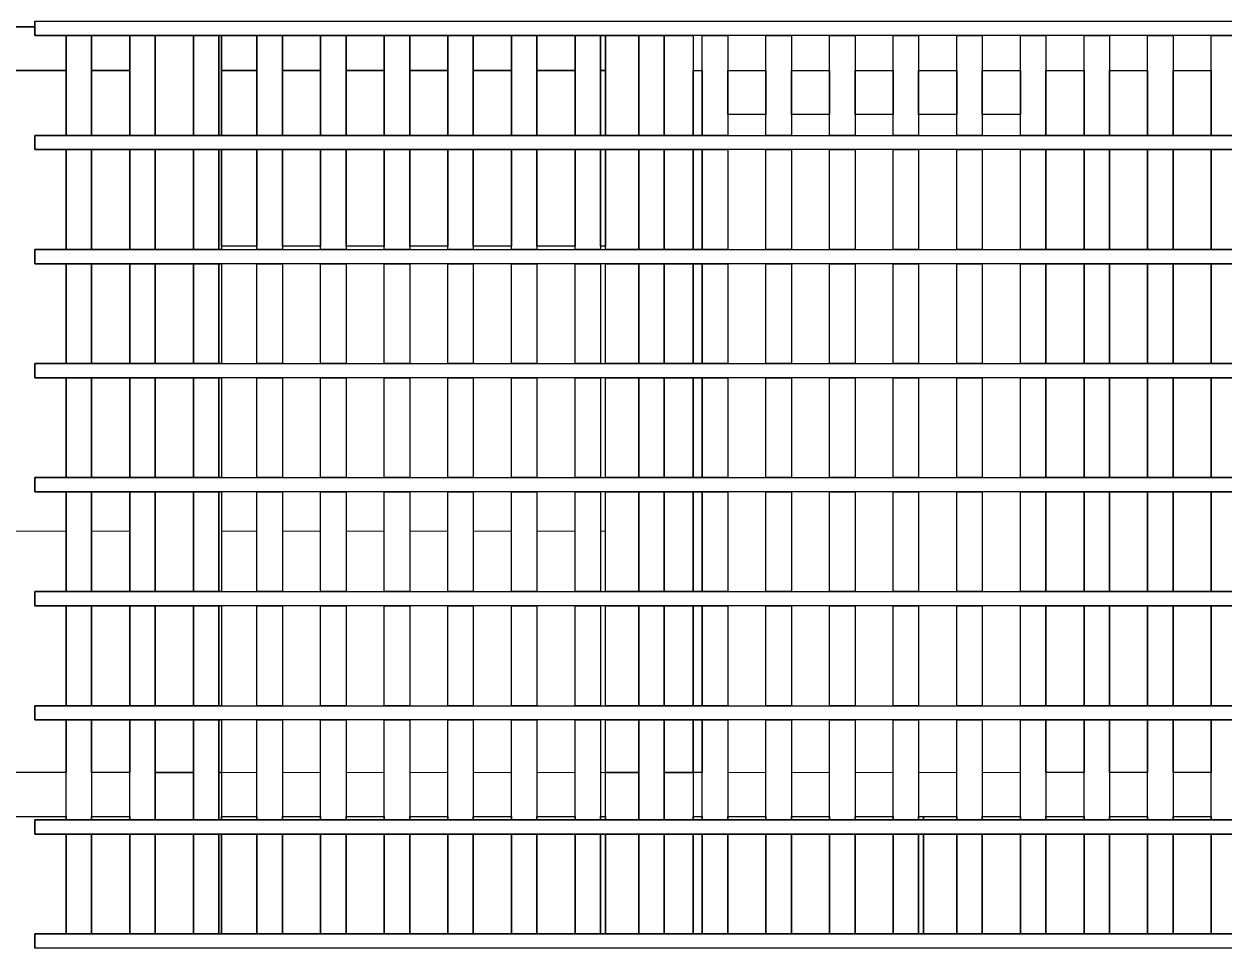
# Model space of a CAD drawing. Header units: millimetres. Extents: x -3142 to 174850, y -55234 to 83000.
# Drawn here: x 129250 to 134720, y -19518 to -15338 of the extents above; entities that cross this region are included whole.
import ezdxf

# ---------------------------------------------------------------- set-up
doc = ezdxf.new("R2010")
doc.units = ezdxf.units.MM
for name, color, linetype, lineweight in [('E-ELEV', 7, 'Continuous', 25), ('E-ELEV-FINE', 8, 'Continuous', 13), ('E-GLAS', 4, 'Continuous', 13)]:
    doc.layers.add(name, color=color, linetype=linetype, lineweight=lineweight)

msp = doc.modelspace()

# ---------------------------------------------------------------- linework, layer by layer
at = {"layer": 'E-ELEV'}
for points in [[(129300, -15350), (129300, -15390), (129442, -15390), (129442, -15550), (129000, -15550), (129000, -15500), (129000, -15350), (129100, -15350), (129300, -15350)], [(129300, -15325), (129300, -15350), (129100, -15350)], [(129300, -15390), (129300, -15325), (140000, -15325), (140000, -15390), (129300, -15390)], [(129558, -15845), (129442, -15845), (129442, -15390), (129558, -15390), (129558, -15845)], [(129558, -15550), (129558, -15390), (129732, -15390), (129732, -15550), (129558, -15550)], [(129848, -15845), (129732, -15845), (129732, -15390), (129848, -15390), (129848, -15845)], [(130022, -15390), (130022, -15845), (129848, -15845), (129848, -15390), (130022, -15390)], [(130138, -15845), (130022, -15845), (130022, -15390), (130138, -15390), (130138, -15845)], [(130150, -15845), (130138, -15845), (130138, -15390), (130150, -15390), (130150, -15845)], [(130150, -15550), (130150, -15390), (130312, -15390), (130312, -15550), (130150, -15550)], [(130428, -15845), (130312, -15845), (130312, -15390), (130428, -15390), (130428, -15845)], [(130428, -15550), (130428, -15390), (130602, -15390), (130602, -15550), (130428, -15550)], [(130718, -15845), (130602, -15845), (130602, -15390), (130718, -15390), (130718, -15845)], [(130718, -15550), (130718, -15390), (130892, -15390), (130892, -15550), (130718, -15550)], [(131008, -15845), (130892, -15845), (130892, -15390), (131008, -15390), (131008, -15845)], [(131008, -15550), (131008, -15390), (131182, -15390), (131182, -15550), (131008, -15550)], [(131298, -15845), (131182, -15845), (131182, -15390), (131298, -15390), (131298, -15845)], [(131298, -15550), (131298, -15390), (131472, -15390), (131472, -15550), (131298, -15550)], [(131588, -15845), (131472, -15845), (131472, -15390), (131588, -15390), (131588, -15845)], [(131588, -15550), (131588, -15390), (131762, -15390), (131762, -15550), (131588, -15550)], [(131878, -15845), (131762, -15845), (131762, -15390), (131878, -15390), (131878, -15845)], [(131878, -15550), (131878, -15390), (131900, -15390), (131900, -15550), (131878, -15550)], [(131900, -15390), (132052, -15390), (132052, -15845), (131900, -15845), (131900, -15390)], [(132168, -15845), (132052, -15845), (132052, -15390), (132168, -15390), (132168, -15845)], [(132300, -15845), (132168, -15845), (132168, -15390), (132300, -15390), (132300, -15845)], [(132458, -15845), (132342, -15845), (132342, -15390), (132458, -15390), (132458, -15845)], [(132748, -15845), (132632, -15845), (132632, -15390), (132748, -15390), (132748, -15845)], [(133038, -15845), (132922, -15845), (132922, -15390), (133038, -15390), (133038, -15845)], [(133328, -15845), (133212, -15845), (133212, -15390), (133328, -15390), (133328, -15845)], [(133618, -15845), (133502, -15845), (133502, -15390), (133618, -15390), (133618, -15845)], [(133908, -15845), (133792, -15845), (133792, -15390), (133908, -15390), (133908, -15845)], [(134198, -15845), (134082, -15845), (134082, -15390), (134198, -15390), (134198, -15845)], [(134488, -15845), (134372, -15845), (134372, -15390), (134488, -15390), (134488, -15845)], [(134778, -15845), (134662, -15845), (134662, -15390), (134778, -15390), (134778, -15845)], [(129000, -15550), (129442, -15550)], [(129442, -15550), (129442, -15845), (129300, -15845), (129300, -15910), (129442, -15910), (129442, -16365), (129300, -16365), (129300, -16430), (129442, -16430), (129442, -16885), (129300, -16885), (129300, -16950), (129442, -16950), (129442, -17405), (129300, -17405), (129300, -17470), (129442, -17470), (129442, -17925), (129300, -17925), (129300, -17990), (129442, -17990), (129442, -18445), (129300, -18445), (129300, -18510), (129442, -18510), (129442, -18750), (129100, -18750)], [(129732, -15550), (129732, -15845), (129558, -15845), (129558, -15550), (129732, -15550)], [(130312, -15550), (130312, -15845), (130150, -15845), (130150, -15550), (130312, -15550)], [(130602, -15550), (130602, -15845), (130428, -15845), (130428, -15550), (130602, -15550)], [(130892, -15550), (130892, -15845), (130718, -15845), (130718, -15550), (130892, -15550)], [(131182, -15550), (131182, -15845), (131008, -15845), (131008, -15550), (131182, -15550)], [(131472, -15550), (131472, -15845), (131298, -15845), (131298, -15550), (131472, -15550)], [(131762, -15550), (131762, -15845), (131588, -15845), (131588, -15550), (131762, -15550)], [(131900, -15550), (131900, -15845), (131878, -15845), (131878, -15550), (131900, -15550)], [(132342, -15550), (132342, -15845), (132300, -15845), (132300, -15550), (132342, -15550)], [(132632, -15550), (132632, -15750), (132458, -15750), (132458, -15550), (132632, -15550)], [(132922, -15550), (132922, -15750), (132748, -15750), (132748, -15550), (132922, -15550)], [(133212, -15550), (133212, -15750), (133038, -15750), (133038, -15550), (133212, -15550)], [(133502, -15550), (133502, -15750), (133328, -15750), (133328, -15550), (133502, -15550)], [(133792, -15550), (133792, -15750), (133618, -15750), (133618, -15550), (133792, -15550)], [(134082, -15550), (134082, -15845), (133908, -15845), (133908, -15550), (134082, -15550)], [(134372, -15550), (134372, -15845), (134198, -15845), (134198, -15550), (134372, -15550)], [(134662, -15550), (134662, -15845), (134488, -15845), (134488, -15550), (134662, -15550)], [(129300, -15910), (129300, -15845), (140000, -15845), (140000, -15910), (129300, -15910)], [(129558, -16365), (129442, -16365), (129442, -15910), (129558, -15910), (129558, -16365)], [(129558, -16365), (129558, -15910), (129732, -15910), (129732, -16365), (129558, -16365)], [(129848, -16365), (129732, -16365), (129732, -15910), (129848, -15910), (129848, -16365)], [(130022, -15910), (130022, -16365), (129848, -16365), (129848, -15910), (130022, -15910)], [(130138, -16365), (130022, -16365), (130022, -15910), (130138, -15910), (130138, -16365)], [(130150, -16365), (130138, -16365), (130138, -15910), (130150, -15910), (130150, -16365)], [(130150, -16350), (130150, -15910), (130312, -15910), (130312, -16350), (130150, -16350)], [(130428, -16365), (130312, -16365), (130312, -15910), (130428, -15910), (130428, -16365)], [(130428, -16350), (130428, -15910), (130602, -15910), (130602, -16350), (130428, -16350)], [(130718, -16365), (130602, -16365), (130602, -15910), (130718, -15910), (130718, -16365)], [(130718, -16350), (130718, -15910), (130892, -15910), (130892, -16350), (130718, -16350)], [(131008, -16365), (130892, -16365), (130892, -15910), (131008, -15910), (131008, -16365)], [(131008, -16350), (131008, -15910), (131182, -15910), (131182, -16350), (131008, -16350)], [(131298, -16365), (131182, -16365), (131182, -15910), (131298, -15910), (131298, -16365)], [(131298, -16350), (131298, -15910), (131472, -15910), (131472, -16350), (131298, -16350)], [(131588, -16365), (131472, -16365), (131472, -15910), (131588, -15910), (131588, -16365)], [(131588, -16350), (131588, -15910), (131762, -15910), (131762, -16350), (131588, -16350)], [(131878, -16365), (131762, -16365), (131762, -15910), (131878, -15910), (131878, -16365)], [(131878, -16350), (131878, -15910), (131900, -15910), (131900, -16350), (131878, -16350)], [(131900, -15910), (132052, -15910), (132052, -16365), (131900, -16365), (131900, -15910)], [(132168, -16365), (132052, -16365), (132052, -15910), (132168, -15910), (132168, -16365)], [(132300, -16365), (132168, -16365), (132168, -15910), (132300, -15910), (132300, -16365)], [(132342, -16365), (132300, -16365), (132300, -15910), (132342, -15910), (132342, -16365)], [(132458, -16365), (132342, -16365), (132342, -15910), (132458, -15910), (132458, -16365)], [(132748, -16365), (132632, -16365), (132632, -15910), (132748, -15910), (132748, -16365)], [(133038, -16365), (132922, -16365), (132922, -15910), (133038, -15910), (133038, -16365)], [(133328, -16365), (133212, -16365), (133212, -15910), (133328, -15910), (133328, -16365)], [(133618, -16365), (133502, -16365), (133502, -15910), (133618, -15910), (133618, -16365)], [(133908, -16365), (133792, -16365), (133792, -15910), (133908, -15910), (133908, -16365)], [(134082, -16365), (133908, -16365), (133908, -15910), (134082, -15910), (134082, -16365)], [(134198, -16365), (134082, -16365), (134082, -15910), (134198, -15910), (134198, -16365)], [(134198, -16365), (134198, -15910), (134372, -15910), (134372, -16365), (134198, -16365)], [(134488, -16365), (134372, -16365), (134372, -15910), (134488, -15910), (134488, -16365)], [(134662, -16365), (134488, -16365), (134488, -15910), (134662, -15910), (134662, -16365)], [(134778, -16365), (134662, -16365), (134662, -15910), (134778, -15910), (134778, -16365)], [(129300, -16430), (129300, -16365), (140000, -16365), (140000, -16430), (129300, -16430)], [(129558, -16885), (129442, -16885), (129442, -16430), (129558, -16430), (129558, -16885)], [(129558, -16885), (129558, -16430), (129732, -16430), (129732, -16885), (129558, -16885)], [(129848, -16885), (129732, -16885), (129732, -16430), (129848, -16430), (129848, -16885)], [(130022, -16430), (130022, -16885), (129848, -16885), (129848, -16430), (130022, -16430)], [(130138, -16885), (130022, -16885), (130022, -16430), (130138, -16430), (130138, -16885)], [(130150, -16885), (130138, -16885), (130138, -16430), (130150, -16430), (130150, -16885)], [(130428, -16885), (130312, -16885), (130312, -16430), (130428, -16430), (130428, -16885)], [(130718, -16885), (130602, -16885), (130602, -16430), (130718, -16430), (130718, -16885)], [(131008, -16885), (130892, -16885), (130892, -16430), (131008, -16430), (131008, -16885)], [(131298, -16885), (131182, -16885), (131182, -16430), (131298, -16430), (131298, -16885)], [(131588, -16885), (131472, -16885), (131472, -16430), (131588, -16430), (131588, -16885)], [(131878, -16885), (131762, -16885), (131762, -16430), (131878, -16430), (131878, -16885)], [(131900, -16430), (132052, -16430), (132052, -16885), (131900, -16885), (131900, -16430)], [(132168, -16885), (132052, -16885), (132052, -16430), (132168, -16430), (132168, -16885)], [(132300, -16885), (132168, -16885), (132168, -16430), (132300, -16430), (132300, -16885)], [(132342, -16885), (132300, -16885), (132300, -16430), (132342, -16430), (132342, -16885)], [(132458, -16885), (132342, -16885), (132342, -16430), (132458, -16430), (132458, -16885)], [(132748, -16885), (132632, -16885), (132632, -16430), (132748, -16430), (132748, -16885)], [(133038, -16885), (132922, -16885), (132922, -16430), (133038, -16430), (133038, -16885)], [(133328, -16885), (133212, -16885), (133212, -16430), (133328, -16430), (133328, -16885)], [(133618, -16885), (133502, -16885), (133502, -16430), (133618, -16430), (133618, -16885)], [(133908, -16885), (133792, -16885), (133792, -16430), (133908, -16430), (133908, -16885)], [(134082, -16885), (133908, -16885), (133908, -16430), (134082, -16430), (134082, -16885)], [(134198, -16885), (134082, -16885), (134082, -16430), (134198, -16430), (134198, -16885)], [(134198, -16885), (134198, -16430), (134372, -16430), (134372, -16885), (134198, -16885)], [(134488, -16885), (134372, -16885), (134372, -16430), (134488, -16430), (134488, -16885)], [(134662, -16885), (134488, -16885), (134488, -16430), (134662, -16430), (134662, -16885)], [(134778, -16885), (134662, -16885), (134662, -16430), (134778, -16430), (134778, -16885)], [(129300, -16950), (129300, -16885), (140000, -16885), (140000, -16950), (129300, -16950)], [(129558, -17405), (129442, -17405), (129442, -16950), (129558, -16950), (129558, -17405)], [(129558, -17405), (129558, -16950), (129732, -16950), (129732, -17405), (129558, -17405)], [(129848, -17405), (129732, -17405), (129732, -16950), (129848, -16950), (129848, -17405)], [(130022, -16950), (130022, -17405), (129848, -17405), (129848, -16950), (130022, -16950)], [(130138, -17405), (130022, -17405), (130022, -16950), (130138, -16950), (130138, -17405)], [(130150, -17405), (130138, -17405), (130138, -16950), (130150, -16950), (130150, -17405)], [(130428, -17405), (130312, -17405), (130312, -16950), (130428, -16950), (130428, -17405)], [(130718, -17405), (130602, -17405), (130602, -16950), (130718, -16950), (130718, -17405)], [(131008, -17405), (130892, -17405), (130892, -16950), (131008, -16950), (131008, -17405)], [(131298, -17405), (131182, -17405), (131182, -16950), (131298, -16950), (131298, -17405)], [(131588, -17405), (131472, -17405), (131472, -16950), (131588, -16950), (131588, -17405)], [(131878, -17405), (131762, -17405), (131762, -16950), (131878, -16950), (131878, -17405)], [(131900, -16950), (132052, -16950), (132052, -17405), (131900, -17405), (131900, -16950)], [(132168, -17405), (132052, -17405), (132052, -16950), (132168, -16950), (132168, -17405)], [(132300, -17405), (132168, -17405), (132168, -16950), (132300, -16950), (132300, -17405)], [(132342, -17405), (132300, -17405), (132300, -16950), (132342, -16950), (132342, -17405)], [(132458, -17405), (132342, -17405), (132342, -16950), (132458, -16950), (132458, -17405)], [(132748, -17405), (132632, -17405), (132632, -16950), (132748, -16950), (132748, -17405)], [(133038, -17405), (132922, -17405), (132922, -16950), (133038, -16950), (133038, -17405)], [(133328, -17405), (133212, -17405), (133212, -16950), (133328, -16950), (133328, -17405)], [(133618, -17405), (133502, -17405), (133502, -16950), (133618, -16950), (133618, -17405)], [(133908, -17405), (133792, -17405), (133792, -16950), (133908, -16950), (133908, -17405)], [(134082, -17405), (133908, -17405), (133908, -16950), (134082, -16950), (134082, -17405)], [(134198, -17405), (134082, -17405), (134082, -16950), (134198, -16950), (134198, -17405)], [(134198, -17405), (134198, -16950), (134372, -16950), (134372, -17405), (134198, -17405)], [(134488, -17405), (134372, -17405), (134372, -16950), (134488, -16950), (134488, -17405)], [(134662, -17405), (134488, -17405), (134488, -16950), (134662, -16950), (134662, -17405)], [(134778, -17405), (134662, -17405), (134662, -16950), (134778, -16950), (134778, -17405)], [(129300, -17470), (129300, -17405), (140000, -17405), (140000, -17470), (129300, -17470)], [(129558, -17925), (129442, -17925), (129442, -17470), (129558, -17470), (129558, -17925)], [(129558, -17925), (129558, -17470), (129732, -17470), (129732, -17925), (129558, -17925)], [(129848, -17925), (129732, -17925), (129732, -17470), (129848, -17470), (129848, -17925)], [(130022, -17470), (130022, -17925), (129848, -17925), (129848, -17470), (130022, -17470)], [(130138, -17925), (130022, -17925), (130022, -17470), (130138, -17470), (130138, -17925)], [(130150, -17925), (130138, -17925), (130138, -17470), (130150, -17470), (130150, -17925)], [(130428, -17925), (130312, -17925), (130312, -17470), (130428, -17470), (130428, -17925)], [(130718, -17925), (130602, -17925), (130602, -17470), (130718, -17470), (130718, -17925)], [(131008, -17925), (130892, -17925), (130892, -17470), (131008, -17470), (131008, -17925)], [(131298, -17925), (131182, -17925), (131182, -17470), (131298, -17470), (131298, -17925)], [(131588, -17925), (131472, -17925), (131472, -17470), (131588, -17470), (131588, -17925)], [(131878, -17925), (131762, -17925), (131762, -17470), (131878, -17470), (131878, -17925)], [(131900, -17470), (132052, -17470), (132052, -17925), (131900, -17925), (131900, -17470)], [(132168, -17925), (132052, -17925), (132052, -17470), (132168, -17470), (132168, -17925)], [(132300, -17925), (132168, -17925), (132168, -17470), (132300, -17470), (132300, -17925)], [(132342, -17925), (132300, -17925), (132300, -17470), (132342, -17470), (132342, -17925)], [(132458, -17925), (132342, -17925), (132342, -17470), (132458, -17470), (132458, -17925)], [(132748, -17925), (132632, -17925), (132632, -17470), (132748, -17470), (132748, -17925)], [(133038, -17925), (132922, -17925), (132922, -17470), (133038, -17470), (133038, -17925)], [(133328, -17925), (133212, -17925), (133212, -17470), (133328, -17470), (133328, -17925)], [(133618, -17925), (133502, -17925), (133502, -17470), (133618, -17470), (133618, -17925)], [(133908, -17925), (133792, -17925), (133792, -17470), (133908, -17470), (133908, -17925)], [(134082, -17925), (133908, -17925), (133908, -17470), (134082, -17470), (134082, -17925)], [(134198, -17925), (134082, -17925), (134082, -17470), (134198, -17470), (134198, -17925)], [(134198, -17925), (134198, -17470), (134372, -17470), (134372, -17925), (134198, -17925)], [(134488, -17925), (134372, -17925), (134372, -17470), (134488, -17470), (134488, -17925)], [(134662, -17925), (134488, -17925), (134488, -17470), (134662, -17470), (134662, -17925)], [(134778, -17925), (134662, -17925), (134662, -17470), (134778, -17470), (134778, -17925)], [(129300, -17990), (129300, -17925), (140000, -17925), (140000, -17990), (129300, -17990)], [(129558, -18445), (129442, -18445), (129442, -17990), (129558, -17990), (129558, -18445)], [(129558, -18445), (129558, -17990), (129732, -17990), (129732, -18445), (129558, -18445)], [(129848, -18445), (129732, -18445), (129732, -17990), (129848, -17990), (129848, -18445)], [(130022, -17990), (130022, -18445), (129848, -18445), (129848, -17990), (130022, -17990)], [(130138, -18445), (130022, -18445), (130022, -17990), (130138, -17990), (130138, -18445)], [(130150, -18445), (130138, -18445), (130138, -17990), (130150, -17990), (130150, -18445)], [(130428, -18445), (130312, -18445), (130312, -17990), (130428, -17990), (130428, -18445)], [(130718, -18445), (130602, -18445), (130602, -17990), (130718, -17990), (130718, -18445)], [(131008, -18445), (130892, -18445), (130892, -17990), (131008, -17990), (131008, -18445)], [(131298, -18445), (131182, -18445), (131182, -17990), (131298, -17990), (131298, -18445)], [(131588, -18445), (131472, -18445), (131472, -17990), (131588, -17990), (131588, -18445)], [(131878, -18445), (131762, -18445), (131762, -17990), (131878, -17990), (131878, -18445)], [(131900, -17990), (132052, -17990), (132052, -18445), (131900, -18445), (131900, -17990)], [(132168, -18445), (132052, -18445), (132052, -17990), (132168, -17990), (132168, -18445)], [(132300, -18445), (132168, -18445), (132168, -17990), (132300, -17990), (132300, -18445)], [(132342, -18445), (132300, -18445), (132300, -17990), (132342, -17990), (132342, -18445)], [(132458, -18445), (132342, -18445), (132342, -17990), (132458, -17990), (132458, -18445)], [(132748, -18445), (132632, -18445), (132632, -17990), (132748, -17990), (132748, -18445)], [(133038, -18445), (132922, -18445), (132922, -17990), (133038, -17990), (133038, -18445)], [(133328, -18445), (133212, -18445), (133212, -17990), (133328, -17990), (133328, -18445)], [(133618, -18445), (133502, -18445), (133502, -17990), (133618, -17990), (133618, -18445)], [(133908, -18445), (133792, -18445), (133792, -17990), (133908, -17990), (133908, -18445)], [(134082, -18445), (133908, -18445), (133908, -17990), (134082, -17990), (134082, -18445)], [(134198, -18445), (134082, -18445), (134082, -17990), (134198, -17990), (134198, -18445)], [(134198, -18445), (134198, -17990), (134372, -17990), (134372, -18445), (134198, -18445)], [(134488, -18445), (134372, -18445), (134372, -17990), (134488, -17990), (134488, -18445)], [(134662, -18445), (134488, -18445), (134488, -17990), (134662, -17990), (134662, -18445)], [(134778, -18445), (134662, -18445), (134662, -17990), (134778, -17990), (134778, -18445)], [(129300, -18510), (129300, -18445), (140000, -18445), (140000, -18510), (129300, -18510)], [(129558, -18965), (129442, -18965), (129442, -18510), (129558, -18510), (129558, -18965)], [(129558, -18750), (129558, -18510), (129732, -18510), (129732, -18750), (129558, -18750)], [(129848, -18965), (129732, -18965), (129732, -18510), (129848, -18510), (129848, -18965)], [(129848, -18750), (129848, -18510), (130022, -18510), (130022, -18750), (129848, -18750)], [(130138, -18965), (130022, -18965), (130022, -18510), (130138, -18510), (130138, -18965)], [(130150, -18750), (130138, -18750), (130138, -18510), (130150, -18510), (130150, -18750)], [(130428, -18965), (130312, -18965), (130312, -18510), (130428, -18510), (130428, -18965)], [(130718, -18965), (130602, -18965), (130602, -18510), (130718, -18510), (130718, -18965)], [(131008, -18965), (130892, -18965), (130892, -18510), (131008, -18510), (131008, -18965)], [(131298, -18965), (131182, -18965), (131182, -18510), (131298, -18510), (131298, -18965)], [(131588, -18965), (131472, -18965), (131472, -18510), (131588, -18510), (131588, -18965)], [(131878, -18965), (131762, -18965), (131762, -18510), (131878, -18510), (131878, -18965)], [(131900, -18510), (132052, -18510), (132052, -18750), (131900, -18750), (131900, -18510)], [(132168, -18965), (132052, -18965), (132052, -18510), (132168, -18510), (132168, -18965)], [(132300, -18750), (132168, -18750), (132168, -18510), (132300, -18510), (132300, -18750)], [(132300, -18750), (132300, -18510), (132342, -18510), (132342, -18750), (132300, -18750)], [(132458, -18965), (132342, -18965), (132342, -18510), (132458, -18510), (132458, -18965)], [(132748, -18965), (132632, -18965), (132632, -18510), (132748, -18510), (132748, -18965)], [(133038, -18965), (132922, -18965), (132922, -18510), (133038, -18510), (133038, -18965)], [(133328, -18965), (133212, -18965), (133212, -18510), (133328, -18510), (133328, -18965)], [(133618, -18965), (133502, -18965), (133502, -18510), (133618, -18510), (133618, -18965)], [(133908, -18965), (133792, -18965), (133792, -18510), (133908, -18510), (133908, -18965)], [(133908, -18750), (133908, -18510), (134082, -18510), (134082, -18750), (133908, -18750)], [(134198, -18965), (134082, -18965), (134082, -18510), (134198, -18510), (134198, -18965)], [(134198, -18750), (134198, -18510), (134372, -18510), (134372, -18750), (134198, -18750)], [(134488, -18965), (134372, -18965), (134372, -18510), (134488, -18510), (134488, -18965)], [(134488, -18750), (134488, -18510), (134662, -18510), (134662, -18750), (134488, -18750)], [(134778, -18965), (134662, -18965), (134662, -18510), (134778, -18510), (134778, -18965)], [(130022, -18750), (130022, -18965), (129848, -18965), (129848, -18750), (130022, -18750)], [(130150, -18750), (130150, -18965), (130138, -18965), (130138, -18750), (130150, -18750)], [(131900, -18750), (132052, -18750), (132052, -18965), (131900, -18965), (131900, -18750)], [(132300, -18750), (132300, -18965), (132168, -18965), (132168, -18750), (132300, -18750)], [(129100, -18950), (129442, -18950)], [(129442, -18950), (129442, -18965), (129300, -18965), (129300, -19030), (129442, -19030), (129442, -19485), (129300, -19485), (129300, -19550)], [(129300, -19030), (129300, -18965), (140000, -18965), (140000, -19030), (129300, -19030)], [(129732, -18950), (129732, -18965), (129558, -18965), (129558, -18950), (129732, -18950)], [(130312, -18950), (130312, -18965), (130150, -18965), (130150, -18950), (130312, -18950)], [(130602, -18950), (130602, -18965), (130428, -18965), (130428, -18950), (130602, -18950)], [(130892, -18950), (130892, -18965), (130718, -18965), (130718, -18950), (130892, -18950)], [(131182, -18950), (131182, -18965), (131008, -18965), (131008, -18950), (131182, -18950)], [(131472, -18950), (131472, -18965), (131298, -18965), (131298, -18950), (131472, -18950)], [(131762, -18950), (131762, -18965), (131588, -18965), (131588, -18950), (131762, -18950)], [(131900, -18950), (131900, -18965), (131878, -18965), (131878, -18950), (131900, -18950)], [(132342, -18950), (132342, -18965), (132300, -18965), (132300, -18950), (132342, -18950)], [(132632, -18950), (132632, -18965), (132458, -18965), (132458, -18950), (132632, -18950)], [(132922, -18950), (132922, -18965), (132748, -18965), (132748, -18950), (132922, -18950)], [(133212, -18950), (133212, -18965), (133038, -18965), (133038, -18950), (133212, -18950)], [(133350, -18965), (133328, -18965), (133328, -18950), (133350, -18950), (133350, -18965)], [(133350, -18950), (133502, -18950), (133502, -18965), (133350, -18965), (133350, -18950)], [(133792, -18950), (133792, -18965), (133618, -18965), (133618, -18950), (133792, -18950)], [(134082, -18950), (134082, -18965), (133908, -18965), (133908, -18950), (134082, -18950)], [(134372, -18950), (134372, -18965), (134198, -18965), (134198, -18950), (134372, -18950)], [(134662, -18950), (134662, -18965), (134488, -18965), (134488, -18950), (134662, -18950)], [(129558, -19485), (129442, -19485), (129442, -19030), (129558, -19030), (129558, -19485)], [(129558, -19030), (129732, -19030), (129732, -19485), (129558, -19485), (129558, -19030)], [(129848, -19485), (129732, -19485), (129732, -19030), (129848, -19030), (129848, -19485)], [(129848, -19485), (129848, -19030), (130022, -19030), (130022, -19485), (129848, -19485)], [(130138, -19485), (130022, -19485), (130022, -19030), (130138, -19030), (130138, -19485)], [(130150, -19485), (130138, -19485), (130138, -19030), (130150, -19030), (130150, -19485)], [(130312, -19485), (130150, -19485), (130150, -19030), (130312, -19030), (130312, -19485)], [(130428, -19485), (130312, -19485), (130312, -19030), (130428, -19030), (130428, -19485)], [(130602, -19030), (130602, -19485), (130428, -19485), (130428, -19030), (130602, -19030)], [(130718, -19485), (130602, -19485), (130602, -19030), (130718, -19030), (130718, -19485)], [(130718, -19030), (130892, -19030), (130892, -19485), (130718, -19485), (130718, -19030)], [(131008, -19485), (130892, -19485), (130892, -19030), (131008, -19030), (131008, -19485)], [(131008, -19485), (131008, -19030), (131182, -19030), (131182, -19485), (131008, -19485)], [(131298, -19485), (131182, -19485), (131182, -19030), (131298, -19030), (131298, -19485)], [(131472, -19485), (131298, -19485), (131298, -19030), (131472, -19030), (131472, -19485)], [(131588, -19485), (131472, -19485), (131472, -19030), (131588, -19030), (131588, -19485)], [(131762, -19030), (131762, -19485), (131588, -19485), (131588, -19030), (131762, -19030)], [(131878, -19485), (131762, -19485), (131762, -19030), (131878, -19030), (131878, -19485)], [(131878, -19030), (131900, -19030), (131900, -19485), (131878, -19485), (131878, -19030)], [(131900, -19030), (132052, -19030), (132052, -19485), (131900, -19485), (131900, -19030)], [(132168, -19485), (132052, -19485), (132052, -19030), (132168, -19030), (132168, -19485)], [(132300, -19485), (132168, -19485), (132168, -19030), (132300, -19030), (132300, -19485)], [(132342, -19030), (132342, -19485), (132300, -19485), (132300, -19030), (132342, -19030)], [(132458, -19485), (132342, -19485), (132342, -19030), (132458, -19030), (132458, -19485)], [(132458, -19030), (132632, -19030), (132632, -19485), (132458, -19485), (132458, -19030)], [(132748, -19485), (132632, -19485), (132632, -19030), (132748, -19030), (132748, -19485)], [(132748, -19485), (132748, -19030), (132922, -19030), (132922, -19485), (132748, -19485)], [(133038, -19485), (132922, -19485), (132922, -19030), (133038, -19030), (133038, -19485)], [(133212, -19485), (133038, -19485), (133038, -19030), (133212, -19030), (133212, -19485)], [(133328, -19485), (133212, -19485), (133212, -19030), (133328, -19030), (133328, -19485)], [(133350, -19485), (133328, -19485), (133328, -19030), (133350, -19030), (133350, -19485)], [(133350, -19030), (133502, -19030), (133502, -19485), (133350, -19485), (133350, -19030)], [(133618, -19485), (133502, -19485), (133502, -19030), (133618, -19030), (133618, -19485)], [(133792, -19030), (133792, -19485), (133618, -19485), (133618, -19030), (133792, -19030)], [(133908, -19485), (133792, -19485), (133792, -19030), (133908, -19030), (133908, -19485)], [(133908, -19030), (134082, -19030), (134082, -19485), (133908, -19485), (133908, -19030)], [(134198, -19485), (134082, -19485), (134082, -19030), (134198, -19030), (134198, -19485)], [(134198, -19485), (134198, -19030), (134372, -19030), (134372, -19485), (134198, -19485)], [(134488, -19485), (134372, -19485), (134372, -19030), (134488, -19030), (134488, -19485)], [(134662, -19485), (134488, -19485), (134488, -19030), (134662, -19030), (134662, -19485)], [(134778, -19485), (134662, -19485), (134662, -19030), (134778, -19030), (134778, -19485)], [(129300, -19550), (129300, -19485), (140000, -19485), (140000, -19550), (129300, -19550)]]:
    msp.add_lwpolyline(points, dxfattribs=at)
at = {"layer": 'E-ELEV-FINE'}
for points in [[(132300, -15550), (132300, -15390), (132342, -15390), (132342, -15550), (132300, -15550)], [(132458, -15550), (132458, -15390), (132632, -15390), (132632, -15550), (132458, -15550)], [(132748, -15550), (132748, -15390), (132922, -15390), (132922, -15550), (132748, -15550)], [(133038, -15550), (133038, -15390), (133212, -15390), (133212, -15550), (133038, -15550)], [(133328, -15550), (133328, -15390), (133502, -15390), (133502, -15550), (133328, -15550)], [(133618, -15550), (133618, -15390), (133792, -15390), (133792, -15550), (133618, -15550)], [(133908, -15550), (133908, -15390), (134082, -15390), (134082, -15550), (133908, -15550)], [(134198, -15550), (134198, -15390), (134372, -15390), (134372, -15550), (134198, -15550)], [(134488, -15550), (134488, -15390), (134662, -15390), (134662, -15550), (134488, -15550)], [(129442, -18750), (129442, -18950), (129100, -18950), (129100, -18750), (129442, -18750)], [(129732, -18750), (129732, -18950), (129558, -18950), (129558, -18750), (129732, -18750)], [(130312, -18750), (130312, -18950), (130150, -18950), (130150, -18750), (130312, -18750)], [(130602, -18750), (130602, -18950), (130428, -18950), (130428, -18750), (130602, -18750)], [(130892, -18750), (130892, -18950), (130718, -18950), (130718, -18750), (130892, -18750)], [(131182, -18750), (131182, -18950), (131008, -18950), (131008, -18750), (131182, -18750)], [(131472, -18750), (131472, -18950), (131298, -18950), (131298, -18750), (131472, -18750)], [(131762, -18750), (131762, -18950), (131588, -18950), (131588, -18750), (131762, -18750)], [(131900, -18750), (131900, -18950), (131878, -18950), (131878, -18750), (131900, -18750)], [(132342, -18750), (132342, -18950), (132300, -18950), (132300, -18750), (132342, -18750)], [(132632, -18750), (132632, -18950), (132458, -18950), (132458, -18750), (132632, -18750)], [(132922, -18750), (132922, -18950), (132748, -18950), (132748, -18750), (132922, -18750)], [(133212, -18750), (133212, -18950), (133038, -18950), (133038, -18750), (133212, -18750)], [(133502, -18750), (133502, -18950), (133350, -18950), (133328, -18950), (133328, -18750), (133502, -18750)], [(133792, -18750), (133792, -18950), (133618, -18950), (133618, -18750), (133792, -18750)], [(134082, -18750), (134082, -18950), (133908, -18950), (133908, -18750), (134082, -18750)], [(134372, -18750), (134372, -18950), (134198, -18950), (134198, -18750), (134372, -18750)], [(134662, -18750), (134662, -18950), (134488, -18950), (134488, -18750), (134662, -18750)]]:
    msp.add_lwpolyline(points, dxfattribs=at)
at = {"layer": 'E-GLAS'}
for points in [[(132632, -15750), (132632, -15845), (132458, -15845), (132458, -15750), (132632, -15750)], [(132922, -15750), (132922, -15845), (132748, -15845), (132748, -15750), (132922, -15750)], [(133212, -15750), (133212, -15845), (133038, -15845), (133038, -15750), (133212, -15750)], [(133502, -15750), (133502, -15845), (133328, -15845), (133328, -15750), (133502, -15750)], [(133792, -15750), (133792, -15845), (133618, -15845), (133618, -15750), (133792, -15750)], [(132632, -16365), (132458, -16365), (132458, -15910), (132632, -15910), (132632, -16365)], [(132922, -15910), (132922, -16365), (132748, -16365), (132748, -15910), (132922, -15910)], [(133038, -15910), (133212, -15910), (133212, -16365), (133038, -16365), (133038, -15910)], [(133328, -16365), (133328, -15910), (133502, -15910), (133502, -16365), (133328, -16365)], [(133792, -16365), (133618, -16365), (133618, -15910), (133792, -15910), (133792, -16365)], [(130312, -16350), (130312, -16365), (130150, -16365), (130150, -16350), (130312, -16350)], [(130602, -16350), (130602, -16365), (130428, -16365), (130428, -16350), (130602, -16350)], [(130892, -16350), (130892, -16365), (130718, -16365), (130718, -16350), (130892, -16350)], [(131182, -16350), (131182, -16365), (131008, -16365), (131008, -16350), (131182, -16350)], [(131472, -16350), (131472, -16365), (131298, -16365), (131298, -16350), (131472, -16350)], [(131762, -16350), (131762, -16365), (131588, -16365), (131588, -16350), (131762, -16350)], [(131900, -16350), (131900, -16365), (131878, -16365), (131878, -16350), (131900, -16350)], [(130150, -16430), (130312, -16430), (130312, -16885), (130150, -16885), (130150, -16430)], [(130428, -16885), (130428, -16430), (130602, -16430), (130602, -16885), (130428, -16885)], [(130892, -16885), (130718, -16885), (130718, -16430), (130892, -16430), (130892, -16885)], [(131008, -16430), (131182, -16430), (131182, -16885), (131008, -16885), (131008, -16430)], [(131298, -16430), (131472, -16430), (131472, -16885), (131298, -16885), (131298, -16430)], [(131588, -16885), (131588, -16430), (131762, -16430), (131762, -16885), (131588, -16885)], [(131900, -16430), (131900, -16885), (131878, -16885), (131878, -16430), (131900, -16430)], [(132632, -16885), (132458, -16885), (132458, -16430), (132632, -16430), (132632, -16885)], [(132922, -16430), (132922, -16885), (132748, -16885), (132748, -16430), (132922, -16430)], [(133038, -16430), (133212, -16430), (133212, -16885), (133038, -16885), (133038, -16430)], [(133328, -16885), (133328, -16430), (133502, -16430), (133502, -16885), (133328, -16885)], [(133792, -16885), (133618, -16885), (133618, -16430), (133792, -16430), (133792, -16885)], [(130150, -16950), (130312, -16950), (130312, -17405), (130150, -17405), (130150, -16950)], [(130428, -17405), (130428, -16950), (130602, -16950), (130602, -17405), (130428, -17405)], [(130892, -17405), (130718, -17405), (130718, -16950), (130892, -16950), (130892, -17405)], [(131182, -16950), (131182, -17405), (131008, -17405), (131008, -16950), (131182, -16950)], [(131298, -16950), (131472, -16950), (131472, -17405), (131298, -17405), (131298, -16950)], [(131588, -17405), (131588, -16950), (131762, -16950), (131762, -17405), (131588, -17405)], [(131900, -16950), (131900, -17405), (131878, -17405), (131878, -16950), (131900, -16950)], [(132632, -17405), (132458, -17405), (132458, -16950), (132632, -16950), (132632, -17405)], [(132922, -16950), (132922, -17405), (132748, -17405), (132748, -16950), (132922, -16950)], [(133038, -16950), (133212, -16950), (133212, -17405), (133038, -17405), (133038, -16950)], [(133328, -17405), (133328, -16950), (133502, -16950), (133502, -17405), (133328, -17405)], [(133792, -17405), (133618, -17405), (133618, -16950), (133792, -16950), (133792, -17405)], [(130150, -17470), (130312, -17470), (130312, -17925), (130150, -17925), (130150, -17470)], [(130428, -17925), (130428, -17470), (130602, -17470), (130602, -17925), (130428, -17925)], [(130892, -17925), (130718, -17925), (130718, -17470), (130892, -17470), (130892, -17925)], [(131182, -17470), (131182, -17925), (131008, -17925), (131008, -17470), (131182, -17470)], [(131298, -17470), (131472, -17470), (131472, -17925), (131298, -17925), (131298, -17470)], [(131588, -17925), (131588, -17470), (131762, -17470), (131762, -17925), (131588, -17925)], [(131900, -17470), (131900, -17925), (131878, -17925), (131878, -17470), (131900, -17470)], [(132632, -17925), (132458, -17925), (132458, -17470), (132632, -17470), (132632, -17925)], [(132748, -17470), (132922, -17470), (132922, -17925), (132748, -17925), (132748, -17470)], [(133038, -17470), (133212, -17470), (133212, -17925), (133038, -17925), (133038, -17470)], [(133328, -17925), (133328, -17470), (133502, -17470), (133502, -17925), (133328, -17925)], [(133792, -17925), (133618, -17925), (133618, -17470), (133792, -17470), (133792, -17925)], [(129442, -17650), (129442, -17925), (129300, -17925), (129300, -17990), (129442, -17990), (129442, -18445), (129300, -18445), (129300, -18510), (129442, -18510), (129442, -18750), (129100, -18750), (129000, -18750), (129000, -17650), (129442, -17650)], [(129732, -17650), (129732, -17925), (129558, -17925), (129558, -17650), (129732, -17650)], [(130312, -17650), (130312, -17925), (130150, -17925), (130150, -17650), (130312, -17650)], [(130602, -17650), (130602, -17925), (130428, -17925), (130428, -17650), (130602, -17650)], [(130892, -17650), (130892, -17925), (130718, -17925), (130718, -17650), (130892, -17650)], [(131182, -17650), (131182, -17925), (131008, -17925), (131008, -17650), (131182, -17650)], [(131472, -17650), (131472, -17925), (131298, -17925), (131298, -17650), (131472, -17650)], [(131762, -17650), (131762, -17925), (131588, -17925), (131588, -17650), (131762, -17650)], [(131900, -17650), (131900, -17925), (131878, -17925), (131878, -17650), (131900, -17650)], [(129558, -17990), (129732, -17990), (129732, -18445), (129558, -18445), (129558, -17990)], [(130312, -18445), (130150, -18445), (130150, -17990), (130312, -17990), (130312, -18445)], [(130150, -17990), (130312, -17990), (130312, -18445), (130150, -18445), (130150, -17990)], [(130602, -17990), (130602, -18445), (130428, -18445), (130428, -17990), (130602, -17990)], [(130428, -18445), (130428, -17990), (130602, -17990), (130602, -18445), (130428, -18445)], [(130718, -17990), (130892, -17990), (130892, -18445), (130718, -18445), (130718, -17990)], [(130892, -18445), (130718, -18445), (130718, -17990), (130892, -17990), (130892, -18445)], [(131008, -18445), (131008, -17990), (131182, -17990), (131182, -18445), (131008, -18445)], [(131182, -17990), (131182, -18445), (131008, -18445), (131008, -17990), (131182, -17990)], [(131472, -18445), (131298, -18445), (131298, -17990), (131472, -17990), (131472, -18445)], [(131298, -17990), (131472, -17990), (131472, -18445), (131298, -18445), (131298, -17990)], [(131762, -17990), (131762, -18445), (131588, -18445), (131588, -17990), (131762, -17990)], [(131588, -18445), (131588, -17990), (131762, -17990), (131762, -18445), (131588, -18445)], [(131878, -18445), (131878, -17990), (131900, -17990), (131900, -18445), (131878, -18445)], [(131900, -17990), (131900, -18445), (131878, -18445), (131878, -17990), (131900, -17990)], [(132632, -18445), (132458, -18445), (132458, -17990), (132632, -17990), (132632, -18445)], [(132922, -17990), (132922, -18445), (132748, -18445), (132748, -17990), (132922, -17990)], [(133038, -17990), (133212, -17990), (133212, -18445), (133038, -18445), (133038, -17990)], [(133328, -18445), (133328, -17990), (133502, -17990), (133502, -18445), (133328, -18445)], [(133792, -17990), (133792, -18445), (133618, -18445), (133618, -17990), (133792, -17990)], [(129558, -18750), (129558, -18510), (129732, -18510), (129732, -18750), (129558, -18750)], [(130150, -18750), (130150, -18510), (130312, -18510), (130312, -18750), (130150, -18750)], [(130150, -18750), (130150, -18510), (130312, -18510), (130312, -18750), (130150, -18750)], [(130428, -18750), (130428, -18510), (130602, -18510), (130602, -18750), (130428, -18750)], [(130428, -18750), (130428, -18510), (130602, -18510), (130602, -18750), (130428, -18750)], [(130718, -18750), (130718, -18510), (130892, -18510), (130892, -18750), (130718, -18750)], [(130718, -18750), (130718, -18510), (130892, -18510), (130892, -18750), (130718, -18750)], [(131008, -18750), (131008, -18510), (131182, -18510), (131182, -18750), (131008, -18750)], [(131008, -18750), (131008, -18510), (131182, -18510), (131182, -18750), (131008, -18750)], [(131298, -18750), (131298, -18510), (131472, -18510), (131472, -18750), (131298, -18750)], [(131298, -18750), (131298, -18510), (131472, -18510), (131472, -18750), (131298, -18750)], [(131588, -18750), (131588, -18510), (131762, -18510), (131762, -18750), (131588, -18750)], [(131588, -18750), (131588, -18510), (131762, -18510), (131762, -18750), (131588, -18750)], [(131878, -18750), (131878, -18510), (131900, -18510), (131900, -18750), (131878, -18750)], [(131878, -18750), (131878, -18510), (131900, -18510), (131900, -18750), (131878, -18750)], [(132458, -18750), (132458, -18510), (132632, -18510), (132632, -18750), (132458, -18750)], [(132748, -18750), (132748, -18510), (132922, -18510), (132922, -18750), (132748, -18750)], [(133038, -18750), (133038, -18510), (133212, -18510), (133212, -18750), (133038, -18750)], [(133328, -18750), (133328, -18510), (133502, -18510), (133502, -18750), (133328, -18750)], [(133618, -18750), (133618, -18510), (133792, -18510), (133792, -18750), (133618, -18750)]]:
    msp.add_lwpolyline(points, dxfattribs=at)

doc.saveas('drawing.dxf')
